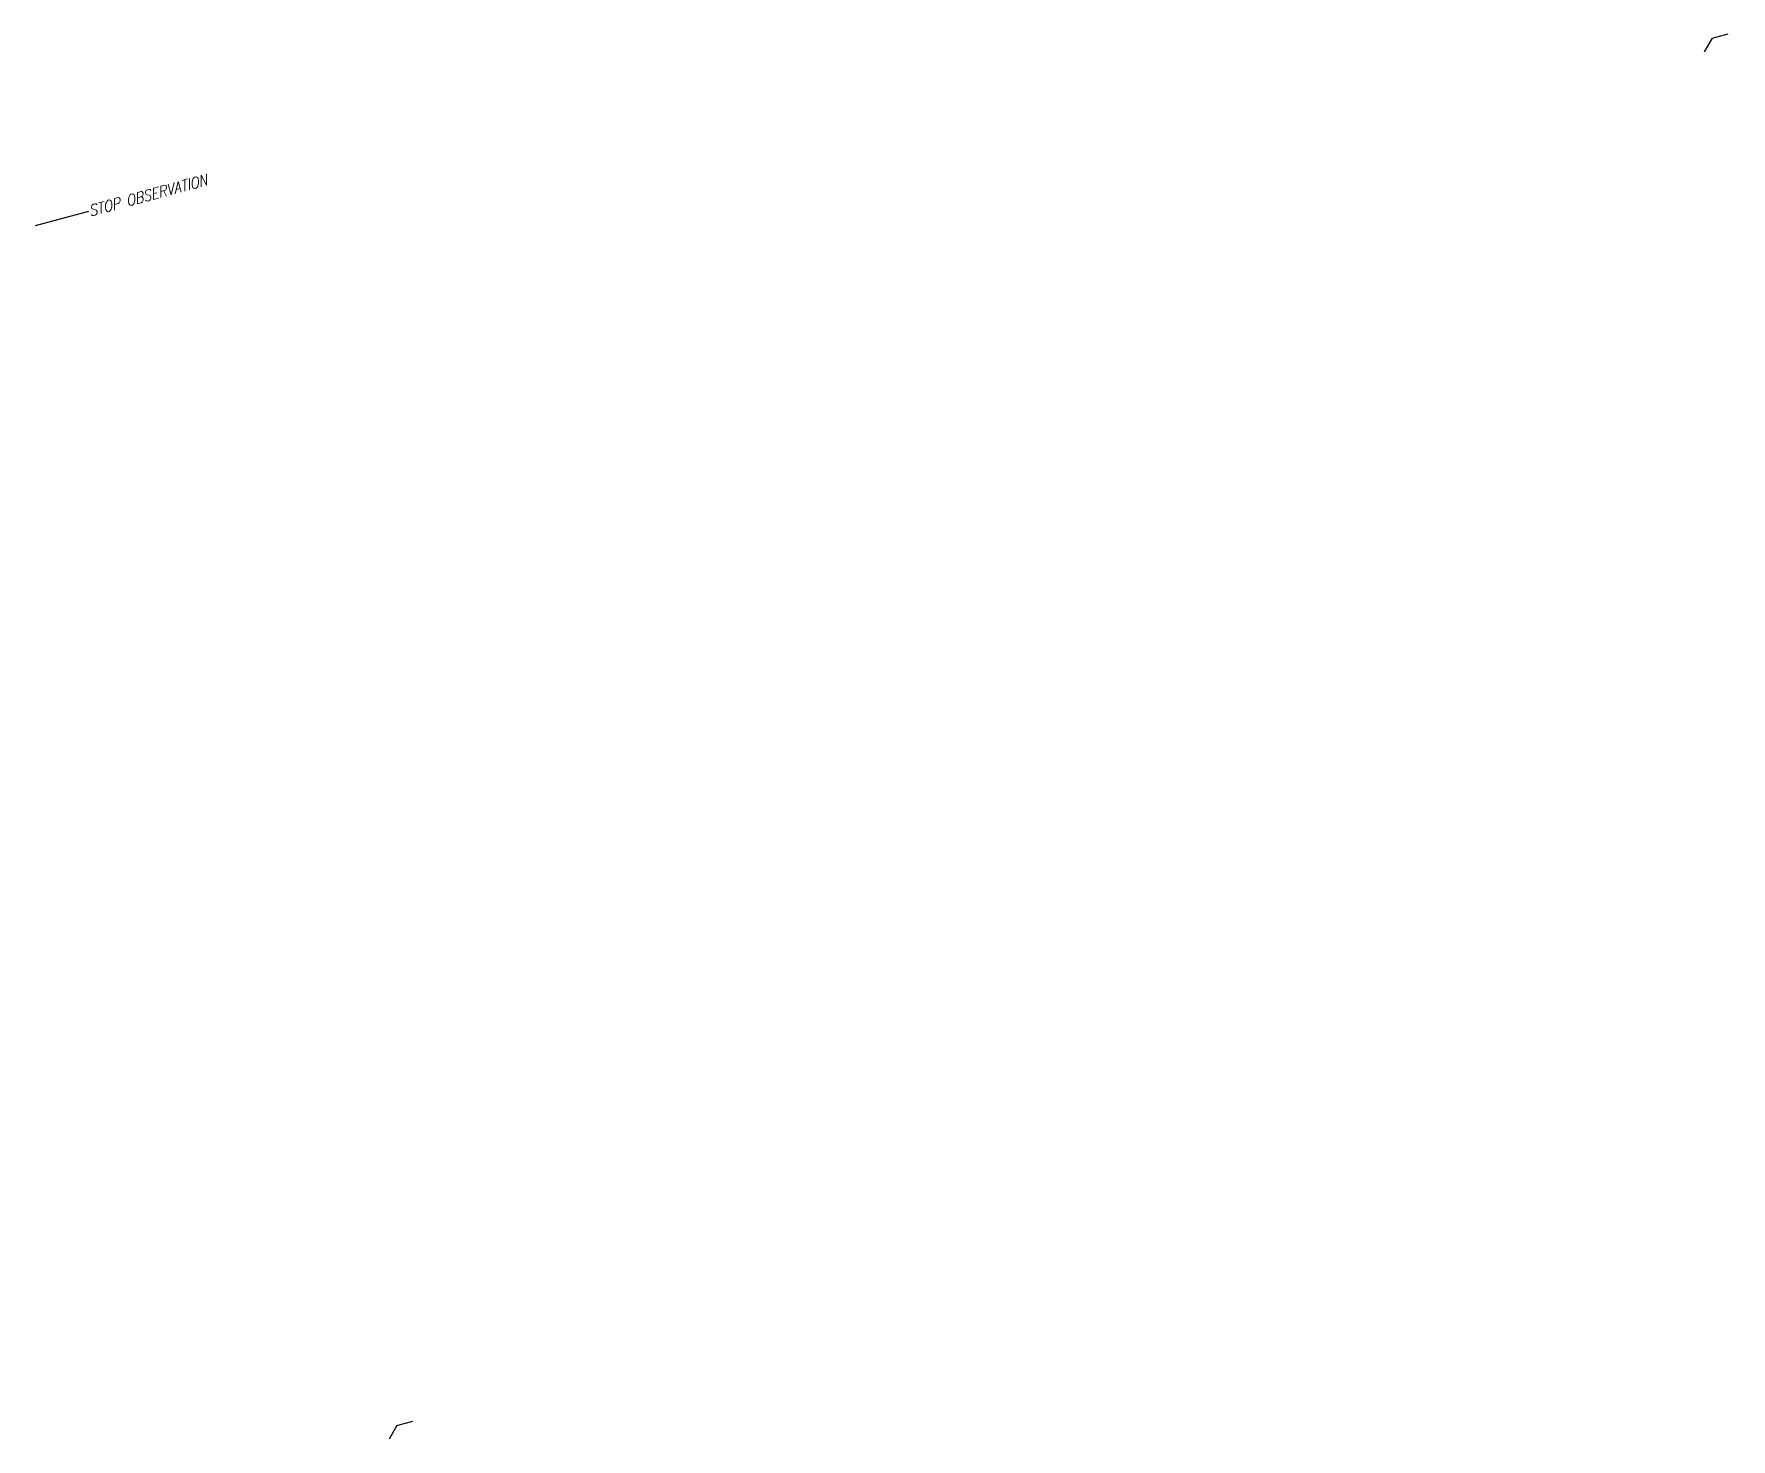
# Model space of a CAD drawing. Extents: x 821622 to 821928, y 869201 to 869454.
import ezdxf
from ezdxf.enums import TextEntityAlignment as Align

# ---------------------------------------------------------------- set-up
doc = ezdxf.new("R2010")
doc.units = 0
doc.header["$MEASUREMENT"] = 0
doc.styles.add('Romss2', font='romans.shx', dxfattribs={"width": 0.85, "oblique": 15})

# ---------------------------------------------------------------- blocks, each defined once
blk = doc.blocks.new('OBSERVATION-LATERAL')
for q in [(-2, 0), (0, -5)]:
    blk.add_line((0, -2), q)
at = {"style": 'Romss2', "oblique": 15, "width": 0.85, "flags": 9}
for tag, p in [('DESC', (0, 0)), ('ACTIVE', (0, -0.2))]:
    blk.add_attdef(tag, p, '', height=0.125, dxfattribs=at)
blk = doc.blocks.new('OBSERVATION-STOP')
blk.add_line((0, 5), (0, -5))
at = {"style": 'Romss2', "oblique": 15, "width": 0.85}
blk.add_text('STOP OBSERVATION', height=2, rotation=270, dxfattribs=at).set_placement((0, -5), align=Align.MIDDLE_LEFT)

msp = doc.modelspace()

# ---------------------------------------------------------------- block references
for name, p, rotation in [('OBSERVATION-LATERAL', (821922.69, 869453.2), 105.000000000004), ('OBSERVATION-STOP', (821627.02, 869421.26), 105.0000000000003), ('OBSERVATION-LATERAL', (821685.46, 869203.14), 105.0000000000003)]:
    msp.add_blockref(name, p, dxfattribs=dict(rotation=rotation))

doc.saveas('drawing.dxf')
